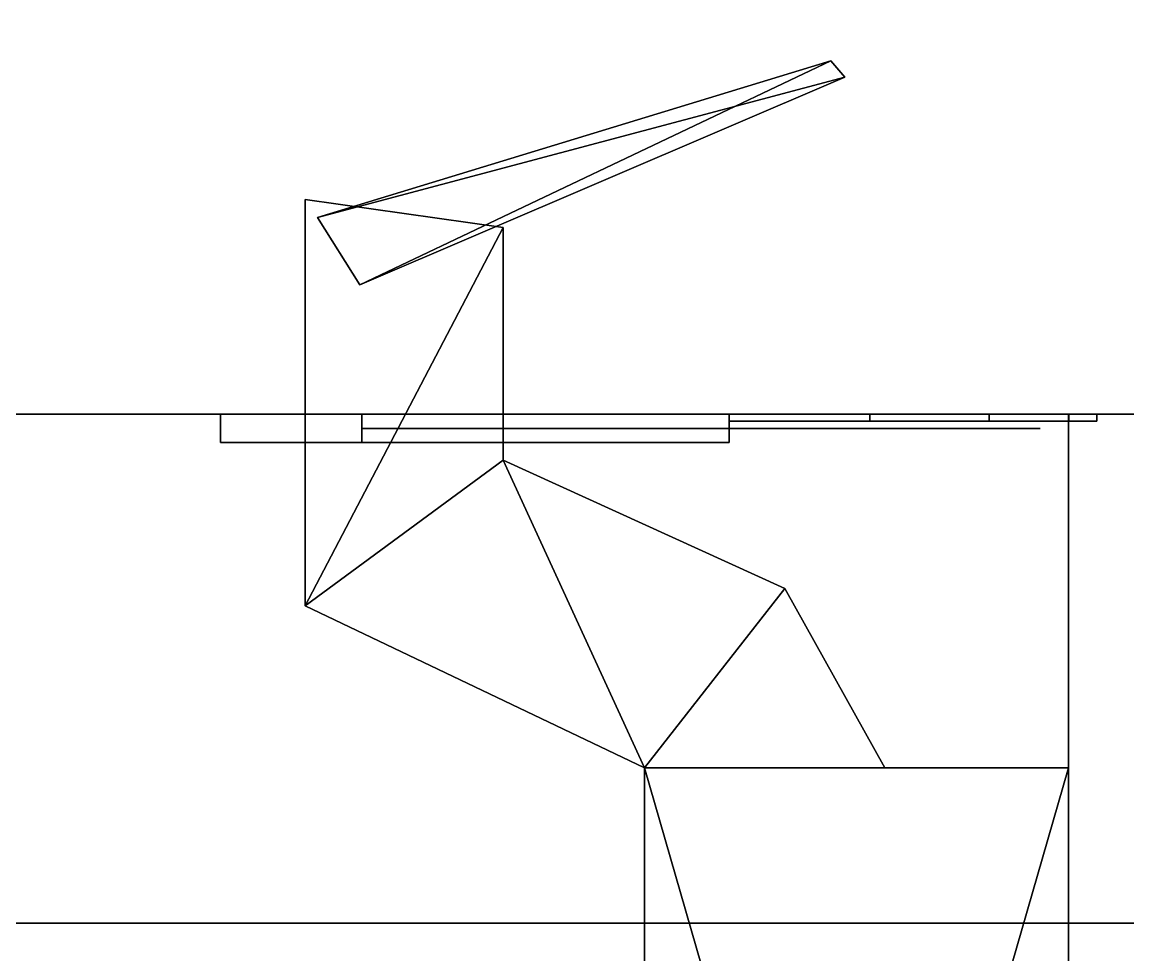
# Model space of a CAD drawing. Extents: x -100 to 4856, y -100 to 4830.
# Drawn here: x 1787.48 to 1826.6, y 560.88 to 593.87 of the extents above; entities that cross this region are included whole.
import ezdxf

# ---------------------------------------------------------------- set-up
doc = ezdxf.new("R2010")
doc.units = 0
for name, color, linetype in [('LAYER0', 7, 'CONTINUOUS'), ('LAYER1170', 28, 'CONTINUOUS'), ('LAYER1171', 253, 'CONTINUOUS'), ('LAYER1172', 28, 'CONTINUOUS'), ('LAYER1173', 253, 'CONTINUOUS'), ('LAYER1174', 28, 'CONTINUOUS'), ('LAYER1175', 253, 'CONTINUOUS'), ('LAYER1176', 28, 'CONTINUOUS'), ('LAYER1177', 253, 'CONTINUOUS'), ('LAYER1178', 28, 'CONTINUOUS'), ('LAYER1179', 253, 'CONTINUOUS'), ('LAYER1180', 9, 'CONTINUOUS'), ('LAYER1223', 9, 'CONTINUOUS'), ('LAYER832', 9, 'CONTINUOUS'), ('LAYER841', 7, 'CONTINUOUS'), ('LAYER844', 7, 'CONTINUOUS'), ('LAYER851', 7, 'CONTINUOUS')]:
    doc.layers.add(name, color=color, linetype=linetype)

msp = doc.modelspace()

# ---------------------------------------------------------------- linework, layer by layer
at = {"layer": 'LAYER0', "invisible_edges": 1}
for points in [[(4856, 4830, -5), (-100, -100, -5), (-100, 4830, -5), (4856, 4830, -5)], [(-100, -100, -5), (4856, 4830, -5), (4856, -100, -5), (-100, -100, -5)], [(4856, -100), (-100, 4830), (-100, -100), (4856, -100)], [(-100, 4830), (4856, -100), (4856, 4830), (-100, 4830)]]:
    msp.add_3dface(points, dxfattribs=at)
at = {"layer": 'LAYER1170'}
for points in [[(1794.5, 579, 204), (1794.5, 580, 204), (1794.5, 579, 204)], [(1812.5, 579, 162), (1812.5, 580, 162), (1794.5, 580, 162), (1794.5, 579, 162)], [(1794.5, 580, 162), (1794.5, 580, 204), (1794.5, 579, 204), (1794.5, 579, 162)], [(1812.5, 579, 204), (1812.5, 580, 204), (1794.5, 580, 204), (1794.5, 579, 204)], [(1794.5, 580, 162), (1812.5, 580, 162), (1812.5, 580, 204), (1794.5, 580, 204)], [(1799.5, 580, 174), (1799.5, 580, 192), (1799.5, 580, 174)], [(1799.5, 579, 174), (1799.5, 580, 174), (1799.5, 580, 192), (1799.5, 579, 192)], [(1799.5, 579, 174), (1799.5, 580, 174), (1812.5, 580, 174), (1812.5, 579, 174)], [(1799.5, 579, 192), (1799.5, 580, 192), (1812.5, 580, 192), (1812.5, 579, 192)], [(1812.5, 580, 174), (1812.5, 580, 162), (1812.5, 580, 174)], [(1812.5, 580, 192), (1812.5, 580, 204), (1812.5, 580, 192)], [(1812.5, 579, 174), (1812.5, 580, 174), (1812.5, 580, 162), (1812.5, 579, 162)], [(1812.5, 579, 192), (1812.5, 580, 192), (1812.5, 580, 204), (1812.5, 579, 204)], [(1794.5, 579, 162), (1812.5, 579, 162), (1812.5, 579, 162), (1794.5, 579, 162)], [(1794.5, 579, 204), (1812.5, 579, 204), (1812.5, 579, 204), (1794.5, 579, 204)]]:
    msp.add_3dface(points, dxfattribs=at)
for points, invisible_edges in [([(1812.5, 579.75, 170), (1817.475, 579.75, 170.9896), (1816.5, 579.75, 177.5), (1812.5, 579.75, 174)], 2), ([(1817.475, 579.75, 195.0104), (1812.5, 579.75, 196), (1812.5, 579.75, 192), (1816.5, 579.75, 188.5)], 8), ([(1817.475, 579.75, 170.9896), (1821.692, 579.75, 173.8076), (1820, 579.75, 177.5), (1816.5, 579.75, 177.5)], 10), ([(1821.692, 579.75, 192.1924), (1817.475, 579.75, 195.0104), (1816.5, 579.75, 188.5), (1820, 579.75, 188.5)], 10), ([(1821.692, 579.75, 173.8076), (1824.51, 579.75, 178.0251), (1823.5, 579.75, 177.5), (1820, 579.75, 177.5)], 10), ([(1824.51, 579.75, 187.9749), (1821.692, 579.75, 192.1924), (1820, 579.75, 188.5), (1823.5, 579.75, 188.5)], 10), ([(1824.51, 579.75, 178.0251), (1825.5, 579.75, 183), (1823.5, 579.75, 183), (1823.5, 579.75, 177.5)], 10), ([(1825.5, 579.75, 183), (1824.51, 579.75, 187.9749), (1823.5, 579.75, 188.5), (1823.5, 579.75, 183)], 10), ([(1812.5, 579.5, 192), (1812.5, 579.5, 174), (1799.5, 579.5, 174), (1799.5, 579.5, 192)], 1), ([(1816.709, 579.5, 188.3167), (1816.5, 579.5, 177.5), (1812.5, 579.5, 174), (1812.5, 579.5, 192)], 5), ([(1823.5, 579.5, 188.5), (1823.5, 579.5, 177.5), (1816.5, 579.5, 177.5), (1816.709, 579.5, 188.3167)], 4), ([(1794.5, 579, 204), (1794.5, 579, 162), (1799.5, 579, 174), (1799.5, 579, 192)], 10), ([(1794.5, 579, 162), (1799.5, 579, 174), (1812.5, 579, 174), (1812.5, 579, 162)], 1), ([(1794.5, 579, 204), (1799.5, 579, 192), (1812.5, 579, 192), (1812.5, 579, 204)], 1)]:
    msp.add_3dface(points, dxfattribs=dict(at, invisible_edges=invisible_edges))
at = {"layer": 'LAYER1171'}
for points in [[(1797.93, 586.96, 177.3478), (1816.09, 592.5, 177.3478), (1799.43, 584.58, 177.3478), (1797.93, 586.96, 177.3478)], [(1816.09, 592.5, 188.6522), (1797.93, 586.96, 188.6522), (1816.59, 591.92, 188.6522), (1816.09, 592.5, 188.6522)], [(1797.93, 586.96, 177.3478), (1816.09, 592.5, 188.6522), (1816.09, 592.5, 177.3478), (1797.93, 586.96, 177.3478)], [(1797.93, 586.96, 188.6522), (1816.09, 592.5, 188.6522), (1797.93, 586.96, 177.3478), (1797.93, 586.96, 188.6522)], [(1799.43, 584.58, 177.3478), (1816.09, 592.5, 177.3478), (1816.59, 591.92, 177.3478), (1799.43, 584.58, 177.3478)], [(1816.59, 591.92, 188.6522), (1797.93, 586.96, 188.6522), (1799.43, 584.58, 188.6522), (1816.59, 591.92, 188.6522)], [(1804.5, 586.6, 189.7826), (1797.5, 587.6, 189.7826), (1797.5, 573.23, 189.7826), (1804.5, 586.6, 189.7826)], [(1797.5, 587.6, 176.2174), (1797.5, 573.23, 176.2174), (1797.5, 573.23, 189.7826), (1797.5, 587.6, 176.2174)], [(1797.5, 587.6, 189.7826), (1797.5, 587.6, 176.2174), (1797.5, 573.23, 189.7826), (1797.5, 587.6, 189.7826)], [(1804.5, 586.6, 176.2174), (1797.5, 573.23, 176.2174), (1797.5, 587.6, 176.2174), (1804.5, 586.6, 176.2174)], [(1804.5, 578.38, 189.7826), (1804.5, 586.6, 189.7826), (1797.5, 573.23, 189.7826), (1804.5, 578.38, 189.7826)], [(1804.5, 578.38, 176.2174), (1797.5, 573.23, 176.2174), (1804.5, 586.6, 176.2174), (1804.5, 578.38, 176.2174)], [(1797.5, 573.23, 189.7826), (1809.5, 567.5, 189.7826), (1804.5, 578.38, 189.7826), (1797.5, 573.23, 189.7826)], [(1797.5, 573.23, 176.2174), (1804.5, 578.38, 176.2174), (1809.5, 567.5, 176.2174), (1797.5, 573.23, 176.2174)], [(1804.5, 578.38, 189.7826), (1809.5, 567.5, 189.7826), (1814.46, 573.84, 189.7826), (1804.5, 578.38, 189.7826)], [(1804.5, 578.38, 176.2174), (1814.46, 573.84, 176.2174), (1809.5, 567.5, 176.2174), (1804.5, 578.38, 176.2174)], [(1818, 567.5, 189.7826), (1814.46, 573.84, 189.7826), (1809.5, 567.5, 189.7826), (1818, 567.5, 189.7826)], [(1818, 567.5, 176.2174), (1809.5, 567.5, 176.2174), (1814.46, 573.84, 176.2174), (1818, 567.5, 176.2174)], [(1809.5, 567.5, 176.2174), (1797.5, 573.23, 189.7826), (1797.5, 573.23, 176.2174), (1809.5, 567.5, 176.2174)], [(1809.5, 567.5, 189.7826), (1797.5, 573.23, 189.7826), (1809.5, 567.5, 176.2174), (1809.5, 567.5, 189.7826)], [(1824.5, 515.5, 176.2174), (1809.5, 567.5, 176.2174), (1824.5, 567.5, 176.2174), (1824.5, 515.5, 176.2174)], [(1809.5, 515.5, 176.2174), (1809.5, 567.5, 176.2174), (1824.5, 515.5, 176.2174), (1809.5, 515.5, 176.2174)], [(1824.5, 567.5, 189.7826), (1809.5, 515.5, 189.7826), (1824.5, 515.5, 189.7826), (1824.5, 567.5, 189.7826)], [(1809.5, 567.5, 189.7826), (1809.5, 515.5, 189.7826), (1824.5, 567.5, 189.7826), (1809.5, 567.5, 189.7826)], [(1809.5, 515.5, 176.2174), (1809.5, 567.5, 189.7826), (1809.5, 567.5, 176.2174), (1809.5, 515.5, 176.2174)], [(1809.5, 515.5, 189.7826), (1809.5, 567.5, 189.7826), (1809.5, 515.5, 176.2174), (1809.5, 515.5, 189.7826)]]:
    msp.add_3dface(points, dxfattribs=at)
at = {"layer": 'LAYER1172'}
for points in [[(1794.5, 579, 767.5), (1794.5, 580, 767.5), (1794.5, 579, 767.5)], [(1812.5, 579, 725.5), (1812.5, 580, 725.5), (1794.5, 580, 725.5), (1794.5, 579, 725.5)], [(1794.5, 580, 725.5), (1794.5, 580, 767.5), (1794.5, 579, 767.5), (1794.5, 579, 725.5)], [(1812.5, 579, 767.5), (1812.5, 580, 767.5), (1794.5, 580, 767.5), (1794.5, 579, 767.5)], [(1794.5, 580, 725.5), (1812.5, 580, 725.5), (1812.5, 580, 767.5), (1794.5, 580, 767.5)], [(1799.5, 580, 737.5), (1799.5, 580, 755.5), (1799.5, 580, 737.5)], [(1799.5, 579, 737.5), (1799.5, 580, 737.5), (1799.5, 580, 755.5), (1799.5, 579, 755.5)], [(1799.5, 579, 737.5), (1799.5, 580, 737.5), (1812.5, 580, 737.5), (1812.5, 579, 737.5)], [(1799.5, 579, 755.5), (1799.5, 580, 755.5), (1812.5, 580, 755.5), (1812.5, 579, 755.5)], [(1812.5, 580, 737.5), (1812.5, 580, 725.5), (1812.5, 580, 737.5)], [(1812.5, 580, 755.5), (1812.5, 580, 767.5), (1812.5, 580, 755.5)], [(1812.5, 579, 737.5), (1812.5, 580, 737.5), (1812.5, 580, 725.5), (1812.5, 579, 725.5)], [(1812.5, 579, 755.5), (1812.5, 580, 755.5), (1812.5, 580, 767.5), (1812.5, 579, 767.5)], [(1794.5, 579, 725.5), (1812.5, 579, 725.5), (1812.5, 579, 725.5), (1794.5, 579, 725.5)], [(1794.5, 579, 767.5), (1812.5, 579, 767.5), (1812.5, 579, 767.5), (1794.5, 579, 767.5)]]:
    msp.add_3dface(points, dxfattribs=at)
for points, invisible_edges in [([(1812.5, 579.75, 733.5), (1817.475, 579.75, 734.4896), (1816.5, 579.75, 741), (1812.5, 579.75, 737.5)], 2), ([(1817.475, 579.75, 758.5104), (1812.5, 579.75, 759.5), (1812.5, 579.75, 755.5), (1816.5, 579.75, 752)], 8), ([(1817.475, 579.75, 734.4896), (1821.692, 579.75, 737.3076), (1820, 579.75, 741), (1816.5, 579.75, 741)], 10), ([(1821.692, 579.75, 755.6924), (1817.475, 579.75, 758.5104), (1816.5, 579.75, 752), (1820, 579.75, 752)], 10), ([(1821.692, 579.75, 737.3076), (1824.51, 579.75, 741.5251), (1823.5, 579.75, 741), (1820, 579.75, 741)], 10), ([(1824.51, 579.75, 751.4749), (1821.692, 579.75, 755.6924), (1820, 579.75, 752), (1823.5, 579.75, 752)], 10), ([(1824.51, 579.75, 741.5251), (1825.5, 579.75, 746.5), (1823.5, 579.75, 746.5), (1823.5, 579.75, 741)], 10), ([(1825.5, 579.75, 746.5), (1824.51, 579.75, 751.4749), (1823.5, 579.75, 752), (1823.5, 579.75, 746.5)], 10), ([(1812.5, 579.5, 755.5), (1812.5, 579.5, 737.5), (1799.5, 579.5, 737.5), (1799.5, 579.5, 755.5)], 1), ([(1816.709, 579.5, 751.8167), (1816.5, 579.5, 741), (1812.5, 579.5, 737.5), (1812.5, 579.5, 755.5)], 5), ([(1823.5, 579.5, 752), (1823.5, 579.5, 741), (1816.5, 579.5, 741), (1816.709, 579.5, 751.8167)], 4), ([(1794.5, 579, 767.5), (1794.5, 579, 725.5), (1799.5, 579, 737.5), (1799.5, 579, 755.5)], 10), ([(1794.5, 579, 725.5), (1799.5, 579, 737.5), (1812.5, 579, 737.5), (1812.5, 579, 725.5)], 1), ([(1794.5, 579, 767.5), (1799.5, 579, 755.5), (1812.5, 579, 755.5), (1812.5, 579, 767.5)], 1)]:
    msp.add_3dface(points, dxfattribs=dict(at, invisible_edges=invisible_edges))
at = {"layer": 'LAYER1173'}
for points in [[(1797.93, 586.96, 740.8478), (1816.09, 592.5, 740.8478), (1799.43, 584.58, 740.8478), (1797.93, 586.96, 740.8478)], [(1816.09, 592.5, 752.1522), (1797.93, 586.96, 752.1522), (1816.59, 591.92, 752.1522), (1816.09, 592.5, 752.1522)], [(1797.93, 586.96, 740.8478), (1816.09, 592.5, 752.1522), (1816.09, 592.5, 740.8478), (1797.93, 586.96, 740.8478)], [(1797.93, 586.96, 752.1522), (1816.09, 592.5, 752.1522), (1797.93, 586.96, 740.8478), (1797.93, 586.96, 752.1522)], [(1799.43, 584.58, 740.8478), (1816.09, 592.5, 740.8478), (1816.59, 591.92, 740.8478), (1799.43, 584.58, 740.8478)], [(1816.59, 591.92, 752.1522), (1797.93, 586.96, 752.1522), (1799.43, 584.58, 752.1522), (1816.59, 591.92, 752.1522)], [(1804.5, 586.6, 753.2826), (1797.5, 587.6, 753.2826), (1797.5, 573.23, 753.2826), (1804.5, 586.6, 753.2826)], [(1797.5, 587.6, 739.7174), (1797.5, 573.23, 739.7174), (1797.5, 573.23, 753.2826), (1797.5, 587.6, 739.7174)], [(1797.5, 587.6, 753.2826), (1797.5, 587.6, 739.7174), (1797.5, 573.23, 753.2826), (1797.5, 587.6, 753.2826)], [(1804.5, 586.6, 739.7174), (1797.5, 573.23, 739.7174), (1797.5, 587.6, 739.7174), (1804.5, 586.6, 739.7174)], [(1804.5, 578.38, 753.2826), (1804.5, 586.6, 753.2826), (1797.5, 573.23, 753.2826), (1804.5, 578.38, 753.2826)], [(1804.5, 578.38, 739.7174), (1797.5, 573.23, 739.7174), (1804.5, 586.6, 739.7174), (1804.5, 578.38, 739.7174)], [(1797.5, 573.23, 753.2826), (1809.5, 567.5, 753.2826), (1804.5, 578.38, 753.2826), (1797.5, 573.23, 753.2826)], [(1797.5, 573.23, 739.7174), (1804.5, 578.38, 739.7174), (1809.5, 567.5, 739.7174), (1797.5, 573.23, 739.7174)], [(1804.5, 578.38, 753.2826), (1809.5, 567.5, 753.2826), (1814.46, 573.84, 753.2826), (1804.5, 578.38, 753.2826)], [(1804.5, 578.38, 739.7174), (1814.46, 573.84, 739.7174), (1809.5, 567.5, 739.7174), (1804.5, 578.38, 739.7174)], [(1818, 567.5, 753.2826), (1814.46, 573.84, 753.2826), (1809.5, 567.5, 753.2826), (1818, 567.5, 753.2826)], [(1818, 567.5, 739.7174), (1809.5, 567.5, 739.7174), (1814.46, 573.84, 739.7174), (1818, 567.5, 739.7174)], [(1809.5, 567.5, 739.7174), (1797.5, 573.23, 753.2826), (1797.5, 573.23, 739.7174), (1809.5, 567.5, 739.7174)], [(1809.5, 567.5, 753.2826), (1797.5, 573.23, 753.2826), (1809.5, 567.5, 739.7174), (1809.5, 567.5, 753.2826)], [(1824.5, 515.5, 739.7174), (1809.5, 567.5, 739.7174), (1824.5, 567.5, 739.7174), (1824.5, 515.5, 739.7174)], [(1809.5, 515.5, 739.7174), (1809.5, 567.5, 739.7174), (1824.5, 515.5, 739.7174), (1809.5, 515.5, 739.7174)], [(1824.5, 567.5, 753.2826), (1809.5, 515.5, 753.2826), (1824.5, 515.5, 753.2826), (1824.5, 567.5, 753.2826)], [(1809.5, 567.5, 753.2826), (1809.5, 515.5, 753.2826), (1824.5, 567.5, 753.2826), (1809.5, 567.5, 753.2826)], [(1809.5, 515.5, 739.7174), (1809.5, 567.5, 753.2826), (1809.5, 567.5, 739.7174), (1809.5, 515.5, 739.7174)], [(1809.5, 515.5, 753.2826), (1809.5, 567.5, 753.2826), (1809.5, 515.5, 739.7174), (1809.5, 515.5, 753.2826)]]:
    msp.add_3dface(points, dxfattribs=at)
at = {"layer": 'LAYER1174'}
for points in [[(1794.5, 579, 1331), (1794.5, 580, 1331), (1794.5, 579, 1331)], [(1812.5, 579, 1289), (1812.5, 580, 1289), (1794.5, 580, 1289), (1794.5, 579, 1289)], [(1794.5, 580, 1289), (1794.5, 580, 1331), (1794.5, 579, 1331), (1794.5, 579, 1289)], [(1812.5, 579, 1331), (1812.5, 580, 1331), (1794.5, 580, 1331), (1794.5, 579, 1331)], [(1794.5, 580, 1289), (1812.5, 580, 1289), (1812.5, 580, 1331), (1794.5, 580, 1331)], [(1799.5, 580, 1301), (1799.5, 580, 1319), (1799.5, 580, 1301)], [(1799.5, 579, 1301), (1799.5, 580, 1301), (1799.5, 580, 1319), (1799.5, 579, 1319)], [(1799.5, 579, 1301), (1799.5, 580, 1301), (1812.5, 580, 1301), (1812.5, 579, 1301)], [(1799.5, 579, 1319), (1799.5, 580, 1319), (1812.5, 580, 1319), (1812.5, 579, 1319)], [(1812.5, 580, 1301), (1812.5, 580, 1289), (1812.5, 580, 1301)], [(1812.5, 580, 1319), (1812.5, 580, 1331), (1812.5, 580, 1319)], [(1812.5, 579, 1301), (1812.5, 580, 1301), (1812.5, 580, 1289), (1812.5, 579, 1289)], [(1812.5, 579, 1319), (1812.5, 580, 1319), (1812.5, 580, 1331), (1812.5, 579, 1331)], [(1794.5, 579, 1289), (1812.5, 579, 1289), (1812.5, 579, 1289), (1794.5, 579, 1289)], [(1794.5, 579, 1331), (1812.5, 579, 1331), (1812.5, 579, 1331), (1794.5, 579, 1331)]]:
    msp.add_3dface(points, dxfattribs=at)
for points, invisible_edges in [([(1812.5, 579.75, 1297), (1817.475, 579.75, 1297.99), (1816.5, 579.75, 1304.5), (1812.5, 579.75, 1301)], 2), ([(1817.475, 579.75, 1322.01), (1812.5, 579.75, 1323), (1812.5, 579.75, 1319), (1816.5, 579.75, 1315.5)], 8), ([(1817.475, 579.75, 1297.99), (1821.692, 579.75, 1300.808), (1820, 579.75, 1304.5), (1816.5, 579.75, 1304.5)], 10), ([(1821.692, 579.75, 1319.192), (1817.475, 579.75, 1322.01), (1816.5, 579.75, 1315.5), (1820, 579.75, 1315.5)], 10), ([(1821.692, 579.75, 1300.808), (1824.51, 579.75, 1305.025), (1823.5, 579.75, 1304.5), (1820, 579.75, 1304.5)], 10), ([(1824.51, 579.75, 1314.975), (1821.692, 579.75, 1319.192), (1820, 579.75, 1315.5), (1823.5, 579.75, 1315.5)], 10), ([(1824.51, 579.75, 1305.025), (1825.5, 579.75, 1310), (1823.5, 579.75, 1310), (1823.5, 579.75, 1304.5)], 10), ([(1825.5, 579.75, 1310), (1824.51, 579.75, 1314.975), (1823.5, 579.75, 1315.5), (1823.5, 579.75, 1310)], 10), ([(1812.5, 579.5, 1319), (1812.5, 579.5, 1301), (1799.5, 579.5, 1301), (1799.5, 579.5, 1319)], 1), ([(1816.709, 579.5, 1315.317), (1816.5, 579.5, 1304.5), (1812.5, 579.5, 1301), (1812.5, 579.5, 1319)], 5), ([(1823.5, 579.5, 1315.5), (1823.5, 579.5, 1304.5), (1816.5, 579.5, 1304.5), (1816.709, 579.5, 1315.317)], 4), ([(1794.5, 579, 1331), (1794.5, 579, 1289), (1799.5, 579, 1301), (1799.5, 579, 1319)], 10), ([(1794.5, 579, 1289), (1799.5, 579, 1301), (1812.5, 579, 1301), (1812.5, 579, 1289)], 1), ([(1794.5, 579, 1331), (1799.5, 579, 1319), (1812.5, 579, 1319), (1812.5, 579, 1331)], 1)]:
    msp.add_3dface(points, dxfattribs=dict(at, invisible_edges=invisible_edges))
at = {"layer": 'LAYER1175'}
for points in [[(1797.93, 586.96, 1304.348), (1816.09, 592.5, 1304.348), (1799.43, 584.58, 1304.348), (1797.93, 586.96, 1304.348)], [(1816.09, 592.5, 1315.652), (1797.93, 586.96, 1315.652), (1816.59, 591.92, 1315.652), (1816.09, 592.5, 1315.652)], [(1797.93, 586.96, 1304.348), (1816.09, 592.5, 1315.652), (1816.09, 592.5, 1304.348), (1797.93, 586.96, 1304.348)], [(1797.93, 586.96, 1315.652), (1816.09, 592.5, 1315.652), (1797.93, 586.96, 1304.348), (1797.93, 586.96, 1315.652)], [(1799.43, 584.58, 1304.348), (1816.09, 592.5, 1304.348), (1816.59, 591.92, 1304.348), (1799.43, 584.58, 1304.348)], [(1816.59, 591.92, 1315.652), (1797.93, 586.96, 1315.652), (1799.43, 584.58, 1315.652), (1816.59, 591.92, 1315.652)], [(1804.5, 586.6, 1316.783), (1797.5, 587.6, 1316.783), (1797.5, 573.23, 1316.783), (1804.5, 586.6, 1316.783)], [(1797.5, 587.6, 1303.217), (1797.5, 573.23, 1303.217), (1797.5, 573.23, 1316.783), (1797.5, 587.6, 1303.217)], [(1797.5, 587.6, 1316.783), (1797.5, 587.6, 1303.217), (1797.5, 573.23, 1316.783), (1797.5, 587.6, 1316.783)], [(1804.5, 586.6, 1303.217), (1797.5, 573.23, 1303.217), (1797.5, 587.6, 1303.217), (1804.5, 586.6, 1303.217)], [(1804.5, 578.38, 1316.783), (1804.5, 586.6, 1316.783), (1797.5, 573.23, 1316.783), (1804.5, 578.38, 1316.783)], [(1804.5, 578.38, 1303.217), (1797.5, 573.23, 1303.217), (1804.5, 586.6, 1303.217), (1804.5, 578.38, 1303.217)], [(1797.5, 573.23, 1316.783), (1809.5, 567.5, 1316.783), (1804.5, 578.38, 1316.783), (1797.5, 573.23, 1316.783)], [(1797.5, 573.23, 1303.217), (1804.5, 578.38, 1303.217), (1809.5, 567.5, 1303.217), (1797.5, 573.23, 1303.217)], [(1804.5, 578.38, 1316.783), (1809.5, 567.5, 1316.783), (1814.46, 573.84, 1316.783), (1804.5, 578.38, 1316.783)], [(1804.5, 578.38, 1303.217), (1814.46, 573.84, 1303.217), (1809.5, 567.5, 1303.217), (1804.5, 578.38, 1303.217)], [(1818, 567.5, 1316.783), (1814.46, 573.84, 1316.783), (1809.5, 567.5, 1316.783), (1818, 567.5, 1316.783)], [(1818, 567.5, 1303.217), (1809.5, 567.5, 1303.217), (1814.46, 573.84, 1303.217), (1818, 567.5, 1303.217)], [(1809.5, 567.5, 1303.217), (1797.5, 573.23, 1316.783), (1797.5, 573.23, 1303.217), (1809.5, 567.5, 1303.217)], [(1809.5, 567.5, 1316.783), (1797.5, 573.23, 1316.783), (1809.5, 567.5, 1303.217), (1809.5, 567.5, 1316.783)], [(1824.5, 515.5, 1303.217), (1809.5, 567.5, 1303.217), (1824.5, 567.5, 1303.217), (1824.5, 515.5, 1303.217)], [(1809.5, 515.5, 1303.217), (1809.5, 567.5, 1303.217), (1824.5, 515.5, 1303.217), (1809.5, 515.5, 1303.217)], [(1824.5, 567.5, 1316.783), (1809.5, 515.5, 1316.783), (1824.5, 515.5, 1316.783), (1824.5, 567.5, 1316.783)], [(1809.5, 567.5, 1316.783), (1809.5, 515.5, 1316.783), (1824.5, 567.5, 1316.783), (1809.5, 567.5, 1316.783)], [(1809.5, 515.5, 1303.217), (1809.5, 567.5, 1316.783), (1809.5, 567.5, 1303.217), (1809.5, 515.5, 1303.217)], [(1809.5, 515.5, 1316.783), (1809.5, 567.5, 1316.783), (1809.5, 515.5, 1303.217), (1809.5, 515.5, 1316.783)]]:
    msp.add_3dface(points, dxfattribs=at)
at = {"layer": 'LAYER1176'}
for points in [[(1794.5, 579, 1894.5), (1794.5, 580, 1894.5), (1794.5, 579, 1894.5)], [(1812.5, 579, 1852.5), (1812.5, 580, 1852.5), (1794.5, 580, 1852.5), (1794.5, 579, 1852.5)], [(1794.5, 580, 1852.5), (1794.5, 580, 1894.5), (1794.5, 579, 1894.5), (1794.5, 579, 1852.5)], [(1812.5, 579, 1894.5), (1812.5, 580, 1894.5), (1794.5, 580, 1894.5), (1794.5, 579, 1894.5)], [(1794.5, 580, 1852.5), (1812.5, 580, 1852.5), (1812.5, 580, 1894.5), (1794.5, 580, 1894.5)], [(1799.5, 580, 1864.5), (1799.5, 580, 1882.5), (1799.5, 580, 1864.5)], [(1799.5, 579, 1864.5), (1799.5, 580, 1864.5), (1799.5, 580, 1882.5), (1799.5, 579, 1882.5)], [(1799.5, 579, 1864.5), (1799.5, 580, 1864.5), (1812.5, 580, 1864.5), (1812.5, 579, 1864.5)], [(1799.5, 579, 1882.5), (1799.5, 580, 1882.5), (1812.5, 580, 1882.5), (1812.5, 579, 1882.5)], [(1812.5, 580, 1864.5), (1812.5, 580, 1852.5), (1812.5, 580, 1864.5)], [(1812.5, 580, 1882.5), (1812.5, 580, 1894.5), (1812.5, 580, 1882.5)], [(1812.5, 579, 1864.5), (1812.5, 580, 1864.5), (1812.5, 580, 1852.5), (1812.5, 579, 1852.5)], [(1812.5, 579, 1882.5), (1812.5, 580, 1882.5), (1812.5, 580, 1894.5), (1812.5, 579, 1894.5)], [(1794.5, 579, 1852.5), (1812.5, 579, 1852.5), (1812.5, 579, 1852.5), (1794.5, 579, 1852.5)], [(1794.5, 579, 1894.5), (1812.5, 579, 1894.5), (1812.5, 579, 1894.5), (1794.5, 579, 1894.5)]]:
    msp.add_3dface(points, dxfattribs=at)
for points, invisible_edges in [([(1812.5, 579.75, 1860.5), (1817.475, 579.75, 1861.49), (1816.5, 579.75, 1868), (1812.5, 579.75, 1864.5)], 2), ([(1817.475, 579.75, 1885.51), (1812.5, 579.75, 1886.5), (1812.5, 579.75, 1882.5), (1816.5, 579.75, 1879)], 8), ([(1817.475, 579.75, 1861.49), (1821.692, 579.75, 1864.308), (1820, 579.75, 1868), (1816.5, 579.75, 1868)], 10), ([(1821.692, 579.75, 1882.692), (1817.475, 579.75, 1885.51), (1816.5, 579.75, 1879), (1820, 579.75, 1879)], 10), ([(1821.692, 579.75, 1864.308), (1824.51, 579.75, 1868.525), (1823.5, 579.75, 1868), (1820, 579.75, 1868)], 10), ([(1824.51, 579.75, 1878.475), (1821.692, 579.75, 1882.692), (1820, 579.75, 1879), (1823.5, 579.75, 1879)], 10), ([(1824.51, 579.75, 1868.525), (1825.5, 579.75, 1873.5), (1823.5, 579.75, 1873.5), (1823.5, 579.75, 1868)], 10), ([(1825.5, 579.75, 1873.5), (1824.51, 579.75, 1878.475), (1823.5, 579.75, 1879), (1823.5, 579.75, 1873.5)], 10), ([(1812.5, 579.5, 1882.5), (1812.5, 579.5, 1864.5), (1799.5, 579.5, 1864.5), (1799.5, 579.5, 1882.5)], 1), ([(1816.709, 579.5, 1878.817), (1816.5, 579.5, 1868), (1812.5, 579.5, 1864.5), (1812.5, 579.5, 1882.5)], 5), ([(1823.5, 579.5, 1879), (1823.5, 579.5, 1868), (1816.5, 579.5, 1868), (1816.709, 579.5, 1878.817)], 4), ([(1794.5, 579, 1894.5), (1794.5, 579, 1852.5), (1799.5, 579, 1864.5), (1799.5, 579, 1882.5)], 10), ([(1794.5, 579, 1852.5), (1799.5, 579, 1864.5), (1812.5, 579, 1864.5), (1812.5, 579, 1852.5)], 1), ([(1794.5, 579, 1894.5), (1799.5, 579, 1882.5), (1812.5, 579, 1882.5), (1812.5, 579, 1894.5)], 1)]:
    msp.add_3dface(points, dxfattribs=dict(at, invisible_edges=invisible_edges))
at = {"layer": 'LAYER1177'}
for points in [[(1797.93, 586.96, 1867.848), (1816.09, 592.5, 1867.848), (1799.43, 584.58, 1867.848), (1797.93, 586.96, 1867.848)], [(1816.09, 592.5, 1879.152), (1797.93, 586.96, 1879.152), (1816.59, 591.92, 1879.152), (1816.09, 592.5, 1879.152)], [(1797.93, 586.96, 1867.848), (1816.09, 592.5, 1879.152), (1816.09, 592.5, 1867.848), (1797.93, 586.96, 1867.848)], [(1797.93, 586.96, 1879.152), (1816.09, 592.5, 1879.152), (1797.93, 586.96, 1867.848), (1797.93, 586.96, 1879.152)], [(1799.43, 584.58, 1867.848), (1816.09, 592.5, 1867.848), (1816.59, 591.92, 1867.848), (1799.43, 584.58, 1867.848)], [(1816.59, 591.92, 1879.152), (1797.93, 586.96, 1879.152), (1799.43, 584.58, 1879.152), (1816.59, 591.92, 1879.152)], [(1804.5, 586.6, 1880.283), (1797.5, 587.6, 1880.283), (1797.5, 573.23, 1880.283), (1804.5, 586.6, 1880.283)], [(1797.5, 587.6, 1866.717), (1797.5, 573.23, 1866.717), (1797.5, 573.23, 1880.283), (1797.5, 587.6, 1866.717)], [(1797.5, 587.6, 1880.283), (1797.5, 587.6, 1866.717), (1797.5, 573.23, 1880.283), (1797.5, 587.6, 1880.283)], [(1804.5, 586.6, 1866.717), (1797.5, 573.23, 1866.717), (1797.5, 587.6, 1866.717), (1804.5, 586.6, 1866.717)], [(1804.5, 578.38, 1880.283), (1804.5, 586.6, 1880.283), (1797.5, 573.23, 1880.283), (1804.5, 578.38, 1880.283)], [(1804.5, 578.38, 1866.717), (1797.5, 573.23, 1866.717), (1804.5, 586.6, 1866.717), (1804.5, 578.38, 1866.717)], [(1797.5, 573.23, 1880.283), (1809.5, 567.5, 1880.283), (1804.5, 578.38, 1880.283), (1797.5, 573.23, 1880.283)], [(1797.5, 573.23, 1866.717), (1804.5, 578.38, 1866.717), (1809.5, 567.5, 1866.717), (1797.5, 573.23, 1866.717)], [(1804.5, 578.38, 1880.283), (1809.5, 567.5, 1880.283), (1814.46, 573.84, 1880.283), (1804.5, 578.38, 1880.283)], [(1804.5, 578.38, 1866.717), (1814.46, 573.84, 1866.717), (1809.5, 567.5, 1866.717), (1804.5, 578.38, 1866.717)], [(1818, 567.5, 1880.283), (1814.46, 573.84, 1880.283), (1809.5, 567.5, 1880.283), (1818, 567.5, 1880.283)], [(1818, 567.5, 1866.717), (1809.5, 567.5, 1866.717), (1814.46, 573.84, 1866.717), (1818, 567.5, 1866.717)], [(1809.5, 567.5, 1866.717), (1797.5, 573.23, 1880.283), (1797.5, 573.23, 1866.717), (1809.5, 567.5, 1866.717)], [(1809.5, 567.5, 1880.283), (1797.5, 573.23, 1880.283), (1809.5, 567.5, 1866.717), (1809.5, 567.5, 1880.283)], [(1824.5, 515.5, 1866.717), (1809.5, 567.5, 1866.717), (1824.5, 567.5, 1866.717), (1824.5, 515.5, 1866.717)], [(1809.5, 515.5, 1866.717), (1809.5, 567.5, 1866.717), (1824.5, 515.5, 1866.717), (1809.5, 515.5, 1866.717)], [(1824.5, 567.5, 1880.283), (1809.5, 515.5, 1880.283), (1824.5, 515.5, 1880.283), (1824.5, 567.5, 1880.283)], [(1809.5, 567.5, 1880.283), (1809.5, 515.5, 1880.283), (1824.5, 567.5, 1880.283), (1809.5, 567.5, 1880.283)], [(1809.5, 515.5, 1866.717), (1809.5, 567.5, 1880.283), (1809.5, 567.5, 1866.717), (1809.5, 515.5, 1866.717)], [(1809.5, 515.5, 1880.283), (1809.5, 567.5, 1880.283), (1809.5, 515.5, 1866.717), (1809.5, 515.5, 1880.283)]]:
    msp.add_3dface(points, dxfattribs=at)
at = {"layer": 'LAYER1178'}
for points in [[(1794.5, 579, 2458), (1794.5, 580, 2458), (1794.5, 579, 2458)], [(1812.5, 579, 2416), (1812.5, 580, 2416), (1794.5, 580, 2416), (1794.5, 579, 2416)], [(1794.5, 580, 2416), (1794.5, 580, 2458), (1794.5, 579, 2458), (1794.5, 579, 2416)], [(1812.5, 579, 2458), (1812.5, 580, 2458), (1794.5, 580, 2458), (1794.5, 579, 2458)], [(1794.5, 580, 2416), (1812.5, 580, 2416), (1812.5, 580, 2458), (1794.5, 580, 2458)], [(1799.5, 580, 2428), (1799.5, 580, 2446), (1799.5, 580, 2428)], [(1799.5, 579, 2428), (1799.5, 580, 2428), (1799.5, 580, 2446), (1799.5, 579, 2446)], [(1799.5, 579, 2428), (1799.5, 580, 2428), (1812.5, 580, 2428), (1812.5, 579, 2428)], [(1799.5, 579, 2446), (1799.5, 580, 2446), (1812.5, 580, 2446), (1812.5, 579, 2446)], [(1812.5, 580, 2428), (1812.5, 580, 2416), (1812.5, 580, 2428)], [(1812.5, 580, 2446), (1812.5, 580, 2458), (1812.5, 580, 2446)], [(1812.5, 579, 2428), (1812.5, 580, 2428), (1812.5, 580, 2416), (1812.5, 579, 2416)], [(1812.5, 579, 2446), (1812.5, 580, 2446), (1812.5, 580, 2458), (1812.5, 579, 2458)], [(1794.5, 579, 2416), (1812.5, 579, 2416), (1812.5, 579, 2416), (1794.5, 579, 2416)], [(1794.5, 579, 2458), (1812.5, 579, 2458), (1812.5, 579, 2458), (1794.5, 579, 2458)]]:
    msp.add_3dface(points, dxfattribs=at)
for points, invisible_edges in [([(1812.5, 579.75, 2424), (1817.475, 579.75, 2424.99), (1816.5, 579.75, 2431.5), (1812.5, 579.75, 2428)], 2), ([(1817.475, 579.75, 2449.01), (1812.5, 579.75, 2450), (1812.5, 579.75, 2446), (1816.5, 579.75, 2442.5)], 8), ([(1817.475, 579.75, 2424.99), (1821.692, 579.75, 2427.808), (1820, 579.75, 2431.5), (1816.5, 579.75, 2431.5)], 10), ([(1821.692, 579.75, 2446.192), (1817.475, 579.75, 2449.01), (1816.5, 579.75, 2442.5), (1820, 579.75, 2442.5)], 10), ([(1821.692, 579.75, 2427.808), (1824.51, 579.75, 2432.025), (1823.5, 579.75, 2431.5), (1820, 579.75, 2431.5)], 10), ([(1824.51, 579.75, 2441.975), (1821.692, 579.75, 2446.192), (1820, 579.75, 2442.5), (1823.5, 579.75, 2442.5)], 10), ([(1824.51, 579.75, 2432.025), (1825.5, 579.75, 2437), (1823.5, 579.75, 2437), (1823.5, 579.75, 2431.5)], 10), ([(1825.5, 579.75, 2437), (1824.51, 579.75, 2441.975), (1823.5, 579.75, 2442.5), (1823.5, 579.75, 2437)], 10), ([(1812.5, 579.5, 2446), (1812.5, 579.5, 2428), (1799.5, 579.5, 2428), (1799.5, 579.5, 2446)], 1), ([(1816.709, 579.5, 2442.317), (1816.5, 579.5, 2431.5), (1812.5, 579.5, 2428), (1812.5, 579.5, 2446)], 5), ([(1823.5, 579.5, 2442.5), (1823.5, 579.5, 2431.5), (1816.5, 579.5, 2431.5), (1816.709, 579.5, 2442.317)], 4), ([(1794.5, 579, 2458), (1794.5, 579, 2416), (1799.5, 579, 2428), (1799.5, 579, 2446)], 10), ([(1794.5, 579, 2416), (1799.5, 579, 2428), (1812.5, 579, 2428), (1812.5, 579, 2416)], 1), ([(1794.5, 579, 2458), (1799.5, 579, 2446), (1812.5, 579, 2446), (1812.5, 579, 2458)], 1)]:
    msp.add_3dface(points, dxfattribs=dict(at, invisible_edges=invisible_edges))
at = {"layer": 'LAYER1179'}
for points in [[(1797.93, 586.96, 2431.348), (1816.09, 592.5, 2431.348), (1799.43, 584.58, 2431.348), (1797.93, 586.96, 2431.348)], [(1816.09, 592.5, 2442.652), (1797.93, 586.96, 2442.652), (1816.59, 591.92, 2442.652), (1816.09, 592.5, 2442.652)], [(1797.93, 586.96, 2431.348), (1816.09, 592.5, 2442.652), (1816.09, 592.5, 2431.348), (1797.93, 586.96, 2431.348)], [(1797.93, 586.96, 2442.652), (1816.09, 592.5, 2442.652), (1797.93, 586.96, 2431.348), (1797.93, 586.96, 2442.652)], [(1799.43, 584.58, 2431.348), (1816.09, 592.5, 2431.348), (1816.59, 591.92, 2431.348), (1799.43, 584.58, 2431.348)], [(1816.59, 591.92, 2442.652), (1797.93, 586.96, 2442.652), (1799.43, 584.58, 2442.652), (1816.59, 591.92, 2442.652)], [(1804.5, 586.6, 2443.783), (1797.5, 587.6, 2443.783), (1797.5, 573.23, 2443.783), (1804.5, 586.6, 2443.783)], [(1797.5, 587.6, 2430.217), (1797.5, 573.23, 2430.217), (1797.5, 573.23, 2443.783), (1797.5, 587.6, 2430.217)], [(1797.5, 587.6, 2443.783), (1797.5, 587.6, 2430.217), (1797.5, 573.23, 2443.783), (1797.5, 587.6, 2443.783)], [(1804.5, 586.6, 2430.217), (1797.5, 573.23, 2430.217), (1797.5, 587.6, 2430.217), (1804.5, 586.6, 2430.217)], [(1804.5, 578.38, 2443.783), (1804.5, 586.6, 2443.783), (1797.5, 573.23, 2443.783), (1804.5, 578.38, 2443.783)], [(1804.5, 578.38, 2430.217), (1797.5, 573.23, 2430.217), (1804.5, 586.6, 2430.217), (1804.5, 578.38, 2430.217)], [(1797.5, 573.23, 2443.783), (1809.5, 567.5, 2443.783), (1804.5, 578.38, 2443.783), (1797.5, 573.23, 2443.783)], [(1797.5, 573.23, 2430.217), (1804.5, 578.38, 2430.217), (1809.5, 567.5, 2430.217), (1797.5, 573.23, 2430.217)], [(1804.5, 578.38, 2443.783), (1809.5, 567.5, 2443.783), (1814.46, 573.84, 2443.783), (1804.5, 578.38, 2443.783)], [(1804.5, 578.38, 2430.217), (1814.46, 573.84, 2430.217), (1809.5, 567.5, 2430.217), (1804.5, 578.38, 2430.217)], [(1818, 567.5, 2443.783), (1814.46, 573.84, 2443.783), (1809.5, 567.5, 2443.783), (1818, 567.5, 2443.783)], [(1818, 567.5, 2430.217), (1809.5, 567.5, 2430.217), (1814.46, 573.84, 2430.217), (1818, 567.5, 2430.217)], [(1809.5, 567.5, 2430.217), (1797.5, 573.23, 2443.783), (1797.5, 573.23, 2430.217), (1809.5, 567.5, 2430.217)], [(1809.5, 567.5, 2443.783), (1797.5, 573.23, 2443.783), (1809.5, 567.5, 2430.217), (1809.5, 567.5, 2443.783)], [(1824.5, 515.5, 2430.217), (1809.5, 567.5, 2430.217), (1824.5, 567.5, 2430.217), (1824.5, 515.5, 2430.217)], [(1809.5, 515.5, 2430.217), (1809.5, 567.5, 2430.217), (1824.5, 515.5, 2430.217), (1809.5, 515.5, 2430.217)], [(1824.5, 567.5, 2443.783), (1809.5, 515.5, 2443.783), (1824.5, 515.5, 2443.783), (1824.5, 567.5, 2443.783)], [(1809.5, 567.5, 2443.783), (1809.5, 515.5, 2443.783), (1824.5, 567.5, 2443.783), (1809.5, 567.5, 2443.783)], [(1809.5, 515.5, 2430.217), (1809.5, 567.5, 2443.783), (1809.5, 567.5, 2430.217), (1809.5, 515.5, 2430.217)], [(1809.5, 515.5, 2443.783), (1809.5, 567.5, 2443.783), (1809.5, 515.5, 2430.217), (1809.5, 515.5, 2443.783)]]:
    msp.add_3dface(points, dxfattribs=at)
at = {"layer": 'LAYER1180', "invisible_edges": 1}
for points in [[(1434, 580, 83), (1832, 598, 83), (1832, 580, 83), (1434, 580, 83)], [(1832, 598, 83), (1434, 580, 83), (1434, 598, 83), (1832, 598, 83)], [(1434, 598, 2537), (1832, 580, 2537), (1832, 598, 2537), (1434, 598, 2537)], [(1832, 580, 2537), (1434, 598, 2537), (1434, 580, 2537), (1832, 580, 2537)], [(1434, 580, 83), (1832, 580, 2537), (1434, 580, 2537), (1434, 580, 83)], [(1832, 580, 2537), (1434, 580, 83), (1832, 580, 83), (1832, 580, 2537)]]:
    msp.add_3dface(points, dxfattribs=at)
at = {"layer": 'LAYER1223', "invisible_edges": 1}
for points in [[(3450.5, 580), (1022.5, 598), (3450.5, 598), (3450.5, 580)], [(1022.5, 598), (3450.5, 580), (1022.5, 580), (1022.5, 598)], [(1022.5, 580, 80), (3450.5, 598, 80), (1022.5, 598, 80), (1022.5, 580, 80)], [(3450.5, 598, 80), (1022.5, 580, 80), (3450.5, 580, 80), (3450.5, 598, 80)], [(3450.5, 580), (1022.5, 580, 80), (1022.5, 580), (3450.5, 580)], [(1022.5, 580, 80), (3450.5, 580), (3450.5, 580, 80), (1022.5, 580, 80)]]:
    msp.add_3dface(points, dxfattribs=at)
at = {"layer": 'LAYER832', "invisible_edges": 1}
for points in [[(3446.5, 580, 2640), (1022.5, 580, 2540), (1022.5, 580, 2640), (3446.5, 580, 2640)], [(1022.5, 580, 2540), (3446.5, 580, 2640), (3446.5, 580, 2540), (1022.5, 580, 2540)], [(3446.5, 562, 2540), (1022.5, 580, 2540), (3446.5, 580, 2540), (3446.5, 562, 2540)], [(1022.5, 580, 2540), (3446.5, 562, 2540), (1022.5, 562, 2540), (1022.5, 580, 2540)], [(1022.5, 562, 2640), (3446.5, 580, 2640), (1022.5, 580, 2640), (1022.5, 562, 2640)], [(3446.5, 580, 2640), (1022.5, 562, 2640), (3446.5, 562, 2640), (3446.5, 580, 2640)], [(3446.5, 562, 2540), (1022.5, 562, 2640), (1022.5, 562, 2540), (3446.5, 562, 2540)], [(1022.5, 562, 2640), (3446.5, 562, 2540), (3446.5, 562, 2640), (1022.5, 562, 2640)]]:
    msp.add_3dface(points, dxfattribs=at)
at = {"layer": 'LAYER841', "invisible_edges": 1}
for points in [[(1824.5, 20, 2540), (1824.5, 580), (1824.5, 20), (1824.5, 20, 2540)], [(1824.5, 580), (1824.5, 20, 2540), (1824.5, 580, 2540), (1824.5, 580)], [(1842.5, 20), (1824.5, 580), (1842.5, 580), (1842.5, 20)], [(1824.5, 580), (1842.5, 20), (1824.5, 20), (1824.5, 580)], [(1842.5, 580, 2540), (1824.5, 580), (1824.5, 580, 2540), (1842.5, 580, 2540)], [(1824.5, 580), (1842.5, 580, 2540), (1842.5, 580), (1824.5, 580)], [(1824.5, 20, 2540), (1842.5, 580, 2540), (1824.5, 580, 2540), (1824.5, 20, 2540)], [(1842.5, 580, 2540), (1824.5, 20, 2540), (1842.5, 20, 2540), (1842.5, 580, 2540)]]:
    msp.add_3dface(points, dxfattribs=at)
at = {"layer": 'LAYER844', "invisible_edges": 1}
for points in [[(1040.5, 20, 80), (1824.5, 580, 80), (1824.5, 20, 80), (1040.5, 20, 80)], [(1824.5, 580, 80), (1040.5, 20, 80), (1040.5, 580, 80), (1824.5, 580, 80)], [(1040.5, 580, 98), (1824.5, 580, 80), (1040.5, 580, 80), (1040.5, 580, 98)], [(1824.5, 580, 80), (1040.5, 580, 98), (1824.5, 580, 98), (1824.5, 580, 80)], [(1040.5, 580, 98), (1824.5, 20, 98), (1824.5, 580, 98), (1040.5, 580, 98)], [(1824.5, 20, 98), (1040.5, 580, 98), (1040.5, 20, 98), (1824.5, 20, 98)], [(1824.5, 20, 98), (1824.5, 580, 80), (1824.5, 580, 98), (1824.5, 20, 98)], [(1824.5, 580, 80), (1824.5, 20, 98), (1824.5, 20, 80), (1824.5, 580, 80)]]:
    msp.add_3dface(points, dxfattribs=at)
at = {"layer": 'LAYER851', "invisible_edges": 1}
for points in [[(1824.5, 20, 2539), (1040.5, 580, 2539), (1040.5, 20, 2539), (1824.5, 20, 2539)], [(1040.5, 580, 2539), (1824.5, 20, 2539), (1824.5, 580, 2539), (1040.5, 580, 2539)], [(1824.5, 580, 2521), (1040.5, 580, 2539), (1824.5, 580, 2539), (1824.5, 580, 2521)], [(1040.5, 580, 2539), (1824.5, 580, 2521), (1040.5, 580, 2521), (1040.5, 580, 2539)], [(1824.5, 580, 2521), (1040.5, 20, 2521), (1040.5, 580, 2521), (1824.5, 580, 2521)], [(1040.5, 20, 2521), (1824.5, 580, 2521), (1824.5, 20, 2521), (1040.5, 20, 2521)], [(1824.5, 20, 2539), (1824.5, 580, 2521), (1824.5, 580, 2539), (1824.5, 20, 2539)], [(1824.5, 580, 2521), (1824.5, 20, 2539), (1824.5, 20, 2521), (1824.5, 580, 2521)]]:
    msp.add_3dface(points, dxfattribs=at)

# ---------------------------------------------------------------- meshes
at = {"layer": 'LAYER1170'}
mesh = msp.add_polymesh((2, 9), dxfattribs=at)
for k, corner in enumerate([(1812.5, 579.75, 170), (1817.475, 579.75, 170.9896), (1821.692, 579.75, 173.8076), (1824.51, 579.75, 178.0251), (1825.5, 579.75, 183), (1824.51, 579.75, 187.9749), (1821.692, 579.75, 192.1924), (1817.475, 579.75, 195.0104), (1812.5, 579.75, 196), (1812.5, 580, 170), (1817.475, 580, 170.9896), (1821.692, 580, 173.8076), (1824.51, 580, 178.0251), (1825.5, 580, 183), (1824.51, 580, 187.9749), (1821.692, 580, 192.1924), (1817.475, 580, 195.0104), (1812.5, 580, 196)]):
    mesh.set_mesh_vertex(divmod(k, 9), corner)
at = {"layer": 'LAYER1172'}
mesh = msp.add_polymesh((2, 9), dxfattribs=at)
for k, corner in enumerate([(1812.5, 579.75, 733.5), (1817.475, 579.75, 734.4896), (1821.692, 579.75, 737.3076), (1824.51, 579.75, 741.5251), (1825.5, 579.75, 746.5), (1824.51, 579.75, 751.4749), (1821.692, 579.75, 755.6924), (1817.475, 579.75, 758.5104), (1812.5, 579.75, 759.5), (1812.5, 580, 733.5), (1817.475, 580, 734.4896), (1821.692, 580, 737.3076), (1824.51, 580, 741.5251), (1825.5, 580, 746.5), (1824.51, 580, 751.4749), (1821.692, 580, 755.6924), (1817.475, 580, 758.5104), (1812.5, 580, 759.5)]):
    mesh.set_mesh_vertex(divmod(k, 9), corner)
at = {"layer": 'LAYER1174'}
mesh = msp.add_polymesh((2, 9), dxfattribs=at)
for k, corner in enumerate([(1812.5, 579.75, 1297), (1817.475, 579.75, 1297.99), (1821.692, 579.75, 1300.808), (1824.51, 579.75, 1305.025), (1825.5, 579.75, 1310), (1824.51, 579.75, 1314.975), (1821.692, 579.75, 1319.192), (1817.475, 579.75, 1322.01), (1812.5, 579.75, 1323), (1812.5, 580, 1297), (1817.475, 580, 1297.99), (1821.692, 580, 1300.808), (1824.51, 580, 1305.025), (1825.5, 580, 1310), (1824.51, 580, 1314.975), (1821.692, 580, 1319.192), (1817.475, 580, 1322.01), (1812.5, 580, 1323)]):
    mesh.set_mesh_vertex(divmod(k, 9), corner)
at = {"layer": 'LAYER1176'}
mesh = msp.add_polymesh((2, 9), dxfattribs=at)
for k, corner in enumerate([(1812.5, 579.75, 1860.5), (1817.475, 579.75, 1861.49), (1821.692, 579.75, 1864.308), (1824.51, 579.75, 1868.525), (1825.5, 579.75, 1873.5), (1824.51, 579.75, 1878.475), (1821.692, 579.75, 1882.692), (1817.475, 579.75, 1885.51), (1812.5, 579.75, 1886.5), (1812.5, 580, 1860.5), (1817.475, 580, 1861.49), (1821.692, 580, 1864.308), (1824.51, 580, 1868.525), (1825.5, 580, 1873.5), (1824.51, 580, 1878.475), (1821.692, 580, 1882.692), (1817.475, 580, 1885.51), (1812.5, 580, 1886.5)]):
    mesh.set_mesh_vertex(divmod(k, 9), corner)
at = {"layer": 'LAYER1178'}
mesh = msp.add_polymesh((2, 9), dxfattribs=at)
for k, corner in enumerate([(1812.5, 579.75, 2424), (1817.475, 579.75, 2424.99), (1821.692, 579.75, 2427.808), (1824.51, 579.75, 2432.025), (1825.5, 579.75, 2437), (1824.51, 579.75, 2441.975), (1821.692, 579.75, 2446.192), (1817.475, 579.75, 2449.01), (1812.5, 579.75, 2450), (1812.5, 580, 2424), (1817.475, 580, 2424.99), (1821.692, 580, 2427.808), (1824.51, 580, 2432.025), (1825.5, 580, 2437), (1824.51, 580, 2441.975), (1821.692, 580, 2446.192), (1817.475, 580, 2449.01), (1812.5, 580, 2450)]):
    mesh.set_mesh_vertex(divmod(k, 9), corner)

doc.saveas('drawing.dxf')
